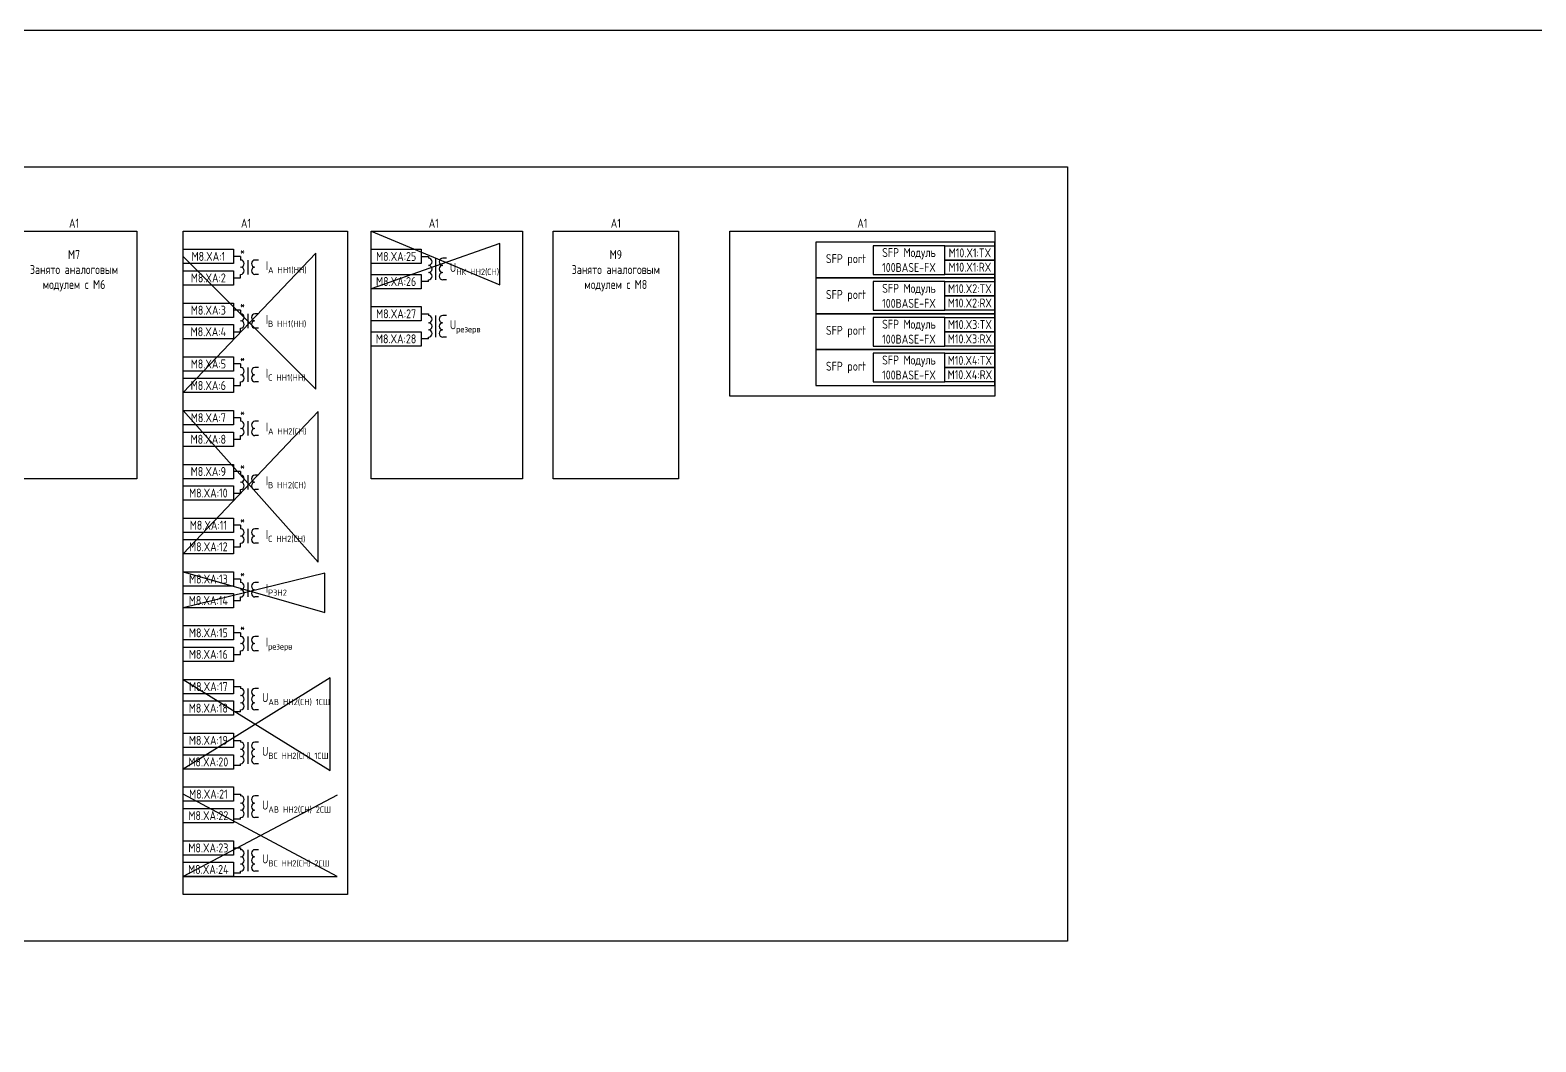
# Model space of a CAD drawing. Header units: millimetres. Extents: x -1117 to 4405, y -90 to 586.
# Drawn here: x -420 to 0, y 303.8 to 586 of the extents above; entities that cross this region are included whole.
import ezdxf

# ---------------------------------------------------------------- set-up
doc = ezdxf.new("R2010")
doc.units = ezdxf.units.MM
doc.styles.add('Gost_type_A', font='GOST_A.TTF')

msp = doc.modelspace()

# ---------------------------------------------------------------- linework, layer by layer
at = {"color": 6}
for p, q in [((-324.9, 529.87), (-289.01, 514.98)), ((-289.01, 526.48), (-324.9, 513.87)), ((-289.01, 514.98), (-289.01, 526.48)), ((-340.26, 523.76), (-377.28, 484.87)), ((-377.28, 522.87), (-340.26, 485.84)), ((-340.26, 485.84), (-340.26, 523.76)), ((-377.28, 479.87), (-339.66, 437.62)), ((-339.66, 479.58), (-377.28, 439.87)), ((-339.66, 437.62), (-339.66, 479.58)), ((-377.28, 434.87), (-337.84, 423.5)), ((-337.84, 434.5), (-377.28, 424.87)), ((-337.84, 423.5), (-337.84, 434.5)), ((-336.3, 405.31), (-377.28, 379.87)), ((-377.28, 404.87), (-336.3, 379.48)), ((-336.3, 379.48), (-336.3, 405.31)), ((-334.37, 349.87), (-377.28, 372.87)), ((-334.37, 372.58), (-377.28, 349.87)), ((-377.28, 349.87), (-334.37, 349.87))]:
    msp.add_line(p, q, dxfattribs=at)
for p, q in [((-361.28, 522.87), (-363.28, 522.87)), ((-363.28, 516.87), (-361.28, 516.87)), ((-361.28, 507.87), (-363.28, 507.87)), ((-363.28, 501.87), (-361.28, 501.87)), ((-361.28, 492.87), (-363.28, 492.87)), ((-363.28, 486.87), (-361.28, 486.87)), ((-361.28, 477.87), (-363.28, 477.87)), ((-363.28, 471.87), (-361.28, 471.87)), ((-361.28, 462.87), (-363.28, 462.87)), ((-363.28, 456.87), (-361.28, 456.87)), ((-361.28, 447.87), (-363.28, 447.87)), ((-363.28, 441.87), (-361.28, 441.87)), ((-361.28, 432.87), (-363.28, 432.87)), ((-363.28, 426.87), (-361.28, 426.87)), ((-361.28, 417.87), (-363.28, 417.87)), ((-363.28, 411.87), (-361.28, 411.87))]:
    msp.add_line(p, q)
at = {"ltscale": 4}
for p, q in [((-361.28, 522.87), (-361.28, 521.87)), ((-361.28, 522.37), (-361.28, 521.87)), ((-359.28, 521.87), (-359.28, 517.87)), ((-359.28, 521.87), (-359.28, 517.87)), ((-356.28, 521.87), (-357.28, 521.87)), ((-356.28, 521.87), (-357.28, 521.87)), ((-310.9, 522.87), (-308.9, 522.87)), ((-308.9, 522.87), (-308.9, 522.37)), ((-308.9, 522.87), (-308.9, 522.37)), ((-306.9, 522.37), (-306.9, 518.37)), ((-303.9, 522.37), (-304.9, 522.37)), ((-361.28, 516.87), (-361.28, 517.87)), ((-356.28, 517.87), (-357.28, 517.87)), ((-356.28, 517.87), (-357.28, 517.87)), ((-306.9, 520.37), (-306.9, 516.37)), ((-308.9, 515.87), (-310.9, 515.87)), ((-308.9, 515.87), (-308.9, 516.37)), ((-303.9, 516.37), (-304.9, 516.37)), ((-361.28, 507.87), (-361.28, 506.87)), ((-361.28, 507.37), (-361.28, 506.87)), ((-359.28, 506.87), (-359.28, 502.87)), ((-359.28, 506.87), (-359.28, 502.87)), ((-356.28, 506.87), (-357.28, 506.87)), ((-356.28, 506.87), (-357.28, 506.87)), ((-310.9, 506.87), (-308.9, 506.87)), ((-308.9, 506.87), (-308.9, 506.37)), ((-308.9, 506.87), (-308.9, 506.37)), ((-306.9, 506.37), (-306.9, 502.37)), ((-306.9, 504.37), (-306.9, 500.37)), ((-303.9, 506.37), (-304.9, 506.37)), ((-361.28, 501.87), (-361.28, 502.87)), ((-356.28, 502.87), (-357.28, 502.87)), ((-356.28, 502.87), (-357.28, 502.87)), ((-308.9, 499.87), (-310.9, 499.87)), ((-308.9, 499.87), (-308.9, 500.37)), ((-303.9, 500.37), (-304.9, 500.37)), ((-361.28, 492.87), (-361.28, 491.87)), ((-361.28, 492.37), (-361.28, 491.87)), ((-359.28, 491.87), (-359.28, 487.87)), ((-359.28, 491.87), (-359.28, 487.87)), ((-356.28, 491.87), (-357.28, 491.87)), ((-356.28, 491.87), (-357.28, 491.87)), ((-361.28, 486.87), (-361.28, 487.87)), ((-356.28, 487.87), (-357.28, 487.87)), ((-356.28, 487.87), (-357.28, 487.87)), ((-361.28, 477.87), (-361.28, 476.87)), ((-361.28, 477.37), (-361.28, 476.87)), ((-359.28, 476.87), (-359.28, 472.87)), ((-359.28, 476.87), (-359.28, 472.87)), ((-356.28, 476.87), (-357.28, 476.87)), ((-356.28, 476.87), (-357.28, 476.87)), ((-361.28, 471.87), (-361.28, 472.87)), ((-356.28, 472.87), (-357.28, 472.87)), ((-356.28, 472.87), (-357.28, 472.87)), ((-361.28, 462.87), (-361.28, 461.87)), ((-361.28, 462.37), (-361.28, 461.87)), ((-361.28, 456.87), (-361.28, 457.87)), ((-359.28, 461.87), (-359.28, 457.87)), ((-359.28, 461.87), (-359.28, 457.87)), ((-356.28, 461.87), (-357.28, 461.87)), ((-356.28, 461.87), (-357.28, 461.87)), ((-356.28, 457.87), (-357.28, 457.87)), ((-356.28, 457.87), (-357.28, 457.87)), ((-361.28, 447.87), (-361.28, 446.87)), ((-361.28, 447.37), (-361.28, 446.87)), ((-359.28, 446.87), (-359.28, 442.87)), ((-359.28, 446.87), (-359.28, 442.87)), ((-356.28, 446.87), (-357.28, 446.87)), ((-356.28, 446.87), (-357.28, 446.87)), ((-361.28, 441.87), (-361.28, 442.87)), ((-356.28, 442.87), (-357.28, 442.87)), ((-356.28, 442.87), (-357.28, 442.87)), ((-361.28, 432.87), (-361.28, 431.87)), ((-361.28, 432.37), (-361.28, 431.87)), ((-359.28, 431.87), (-359.28, 427.87)), ((-359.28, 431.87), (-359.28, 427.87)), ((-356.28, 431.87), (-357.28, 431.87)), ((-356.28, 431.87), (-357.28, 431.87)), ((-361.28, 426.87), (-361.28, 427.87)), ((-356.28, 427.87), (-357.28, 427.87)), ((-356.28, 427.87), (-357.28, 427.87)), ((-361.28, 417.87), (-361.28, 416.87)), ((-361.28, 417.37), (-361.28, 416.87)), ((-359.28, 416.87), (-359.28, 412.87)), ((-359.28, 416.87), (-359.28, 412.87)), ((-356.28, 416.87), (-357.28, 416.87)), ((-356.28, 416.87), (-357.28, 416.87)), ((-361.28, 411.87), (-361.28, 412.87)), ((-356.28, 412.87), (-357.28, 412.87)), ((-356.28, 412.87), (-357.28, 412.87)), ((-363.28, 402.87), (-361.28, 402.87)), ((-361.28, 402.87), (-361.28, 402.37)), ((-361.28, 402.87), (-361.28, 402.37)), ((-359.28, 402.37), (-359.28, 398.37)), ((-359.28, 400.37), (-359.28, 396.37)), ((-356.28, 402.37), (-357.28, 402.37)), ((-361.28, 395.87), (-363.28, 395.87)), ((-361.28, 395.87), (-361.28, 396.37)), ((-356.28, 396.37), (-357.28, 396.37)), ((-363.28, 387.87), (-361.28, 387.87)), ((-361.28, 387.87), (-361.28, 387.37)), ((-361.28, 387.87), (-361.28, 387.37)), ((-359.28, 387.37), (-359.28, 383.37)), ((-356.28, 387.37), (-357.28, 387.37)), ((-359.28, 385.37), (-359.28, 381.37)), ((-361.28, 380.87), (-363.28, 380.87)), ((-361.28, 380.87), (-361.28, 381.37)), ((-356.28, 381.37), (-357.28, 381.37)), ((-363.28, 372.87), (-361.28, 372.87)), ((-361.28, 372.87), (-361.28, 372.37)), ((-361.28, 372.87), (-361.28, 372.37)), ((-359.28, 372.37), (-359.28, 368.37)), ((-359.28, 370.37), (-359.28, 366.37)), ((-356.28, 372.37), (-357.28, 372.37)), ((-361.28, 365.87), (-363.28, 365.87)), ((-361.28, 365.87), (-361.28, 366.37)), ((-356.28, 366.37), (-357.28, 366.37)), ((-363.28, 357.87), (-361.28, 357.87)), ((-361.28, 357.87), (-361.28, 357.37)), ((-361.28, 357.87), (-361.28, 357.37)), ((-359.28, 357.37), (-359.28, 353.37)), ((-356.28, 357.37), (-357.28, 357.37)), ((-359.28, 355.37), (-359.28, 351.37)), ((-361.28, 350.87), (-363.28, 350.87)), ((-361.28, 350.87), (-361.28, 351.37)), ((-356.28, 351.37), (-357.28, 351.37))]:
    msp.add_line(p, q, dxfattribs=at)
for points in [[(-1117.42, 586), (4404.54, 586), (4404.54, -90), (-1117.42, -90)], [(-840, 547.87), (-130.67, 547.87), (-130.67, 331.87), (-840, 331.87)], [(-425.25, 529.87), (-390.25, 529.87), (-390.25, 460.87), (-425.25, 460.87)], [(-377.28, 529.87), (-331.47, 529.87), (-331.47, 344.87), (-377.28, 344.87)], [(-324.9, 529.87), (-282.68, 529.87), (-282.68, 460.87), (-324.9, 460.87)], [(-274.13, 529.87), (-239.13, 529.87), (-239.13, 460.87), (-274.13, 460.87)], [(-224.87, 529.87), (-150.87, 529.87), (-150.87, 483.87), (-224.87, 483.87)], [(-150.87, 526.87), (-200.87, 526.87), (-200.87, 516.87), (-150.87, 516.87)], [(-164.87, 525.87), (-150.87, 525.87), (-150.87, 521.87), (-164.87, 521.87)], [(-377.28, 524.87), (-363.28, 524.87), (-363.28, 520.87), (-377.28, 520.87)], [(-324.9, 524.87), (-310.9, 524.87), (-310.9, 520.87), (-324.9, 520.87)], [(-164.87, 521.87), (-150.87, 521.87), (-150.87, 517.87), (-164.87, 517.87)], [(-377.28, 518.87), (-363.28, 518.87), (-363.28, 514.87), (-377.28, 514.87)], [(-324.9, 517.87), (-310.9, 517.87), (-310.9, 513.87), (-324.9, 513.87)], [(-150.87, 516.87), (-200.87, 516.87), (-200.87, 506.87), (-150.87, 506.87)], [(-164.87, 515.87), (-150.87, 515.87), (-150.87, 511.87), (-164.87, 511.87)], [(-377.28, 509.87), (-363.28, 509.87), (-363.28, 505.87), (-377.28, 505.87)], [(-324.9, 508.87), (-310.9, 508.87), (-310.9, 504.87), (-324.9, 504.87)], [(-164.87, 511.87), (-150.87, 511.87), (-150.87, 507.87), (-164.87, 507.87)], [(-150.87, 506.87), (-200.87, 506.87), (-200.87, 496.87), (-150.87, 496.87)], [(-164.87, 505.87), (-150.87, 505.87), (-150.87, 501.87), (-164.87, 501.87)], [(-377.28, 503.87), (-363.28, 503.87), (-363.28, 499.87), (-377.28, 499.87)], [(-324.9, 501.87), (-310.9, 501.87), (-310.9, 497.87), (-324.9, 497.87)], [(-164.87, 501.87), (-150.87, 501.87), (-150.87, 497.87), (-164.87, 497.87)], [(-150.87, 496.87), (-200.87, 496.87), (-200.87, 486.87), (-150.87, 486.87)], [(-164.87, 495.87), (-150.87, 495.87), (-150.87, 491.87), (-164.87, 491.87)], [(-377.28, 494.87), (-363.28, 494.87), (-363.28, 490.87), (-377.28, 490.87)], [(-164.87, 491.87), (-150.87, 491.87), (-150.87, 487.87), (-164.87, 487.87)], [(-377.28, 488.87), (-363.28, 488.87), (-363.28, 484.87), (-377.28, 484.87)], [(-377.28, 479.87), (-363.28, 479.87), (-363.28, 475.87), (-377.28, 475.87)], [(-377.28, 473.87), (-363.28, 473.87), (-363.28, 469.87), (-377.28, 469.87)], [(-377.28, 464.87), (-363.28, 464.87), (-363.28, 460.87), (-377.28, 460.87)], [(-377.28, 458.87), (-363.28, 458.87), (-363.28, 454.87), (-377.28, 454.87)], [(-377.28, 449.87), (-363.28, 449.87), (-363.28, 445.87), (-377.28, 445.87)], [(-377.28, 443.87), (-363.28, 443.87), (-363.28, 439.87), (-377.28, 439.87)], [(-377.28, 434.87), (-363.28, 434.87), (-363.28, 430.87), (-377.28, 430.87)], [(-377.28, 428.87), (-363.28, 428.87), (-363.28, 424.87), (-377.28, 424.87)], [(-377.28, 419.87), (-363.28, 419.87), (-363.28, 415.87), (-377.28, 415.87)], [(-377.28, 413.87), (-363.28, 413.87), (-363.28, 409.87), (-377.28, 409.87)], [(-377.28, 404.87), (-363.28, 404.87), (-363.28, 400.87), (-377.28, 400.87)], [(-377.28, 398.87), (-363.28, 398.87), (-363.28, 394.87), (-377.28, 394.87)], [(-377.28, 389.87), (-363.28, 389.87), (-363.28, 385.87), (-377.28, 385.87)], [(-377.28, 383.87), (-363.28, 383.87), (-363.28, 379.87), (-377.28, 379.87)], [(-377.28, 374.87), (-363.28, 374.87), (-363.28, 370.87), (-377.28, 370.87)], [(-377.28, 368.87), (-363.28, 368.87), (-363.28, 364.87), (-377.28, 364.87)], [(-377.28, 359.87), (-363.28, 359.87), (-363.28, 355.87), (-377.28, 355.87)], [(-377.28, 353.87), (-363.28, 353.87), (-363.28, 349.87), (-377.28, 349.87)]]:
    msp.add_lwpolyline(points, close=True)
at = {"linetype": 'Continuous', "lineweight": 25, "ltscale": 4}
for points in [[(-184.87, 517.87), (-164.87, 517.87), (-164.87, 525.87), (-184.87, 525.87)], [(-184.87, 507.87), (-164.87, 507.87), (-164.87, 515.87), (-184.87, 515.87)], [(-184.87, 497.87), (-164.87, 497.87), (-164.87, 505.87), (-184.87, 505.87)], [(-184.87, 487.87), (-164.87, 487.87), (-164.87, 495.87), (-184.87, 495.87)]]:
    msp.add_lwpolyline(points, close=True, dxfattribs=at)
at = {"ltscale": 4}
for centre, start, end in [((-361.28, 520.87), 270, 90), ((-361.28, 520.87), 270, 90), ((-357.28, 520.87), 90, 270), ((-357.28, 520.87), 90, 270), ((-308.9, 521.37), 270, 90), ((-304.9, 521.37), 90, 270), ((-304.9, 521.37), 90, 270), ((-361.28, 518.87), 270, 90), ((-361.28, 518.87), 270, 90), ((-357.28, 518.87), 90, 270), ((-357.28, 518.87), 90, 270), ((-308.9, 519.37), 270, 90), ((-308.9, 517.37), 270, 90), ((-304.9, 519.37), 90, 270), ((-304.9, 519.37), 90, 270), ((-304.9, 517.37), 90, 270), ((-361.28, 505.87), 270, 90), ((-361.28, 505.87), 270, 90), ((-361.28, 503.87), 270, 90), ((-361.28, 503.87), 270, 90), ((-357.28, 505.87), 90, 270), ((-357.28, 505.87), 90, 270), ((-357.28, 503.87), 90, 270), ((-357.28, 503.87), 90, 270), ((-308.9, 505.37), 270, 90), ((-308.9, 503.37), 270, 90), ((-304.9, 505.37), 90, 270), ((-304.9, 505.37), 90, 270), ((-304.9, 503.37), 90, 270), ((-304.9, 503.37), 90, 270), ((-308.9, 501.37), 270, 90), ((-304.9, 501.37), 90, 270), ((-361.28, 490.87), 270, 90), ((-361.28, 490.87), 270, 90), ((-357.28, 490.87), 90, 270), ((-357.28, 490.87), 90, 270), ((-361.28, 488.87), 270, 90), ((-361.28, 488.87), 270, 90), ((-357.28, 488.87), 90, 270), ((-357.28, 488.87), 90, 270), ((-361.28, 475.87), 270, 90), ((-361.28, 475.87), 270, 90), ((-361.28, 473.87), 270, 90), ((-361.28, 473.87), 270, 90), ((-357.28, 475.87), 90, 270), ((-357.28, 475.87), 90, 270), ((-357.28, 473.87), 90, 270), ((-357.28, 473.87), 90, 270), ((-361.28, 460.87), 270, 90), ((-361.28, 460.87), 270, 90), ((-361.28, 458.87), 270, 90), ((-361.28, 458.87), 270, 90), ((-357.28, 460.87), 90, 270), ((-357.28, 460.87), 90, 270), ((-357.28, 458.87), 90, 270), ((-357.28, 458.87), 90, 270), ((-361.28, 445.87), 270, 90), ((-361.28, 445.87), 270, 90), ((-357.28, 445.87), 90, 270), ((-357.28, 445.87), 90, 270), ((-361.28, 443.87), 270, 90), ((-361.28, 443.87), 270, 90), ((-357.28, 443.87), 90, 270), ((-357.28, 443.87), 90, 270), ((-361.28, 430.87), 270, 90), ((-361.28, 430.87), 270, 90), ((-361.28, 428.87), 270, 90), ((-361.28, 428.87), 270, 90), ((-357.28, 430.87), 90, 270), ((-357.28, 430.87), 90, 270), ((-357.28, 428.87), 90, 270), ((-357.28, 428.87), 90, 270), ((-361.28, 415.87), 270, 90), ((-361.28, 415.87), 270, 90), ((-357.28, 415.87), 90, 270), ((-357.28, 415.87), 90, 270), ((-361.28, 413.87), 270, 90), ((-361.28, 413.87), 270, 90), ((-357.28, 413.87), 90, 270), ((-357.28, 413.87), 90, 270), ((-361.28, 401.37), 270, 90), ((-361.28, 399.37), 270, 90), ((-357.28, 401.37), 90, 270), ((-357.28, 401.37), 90, 270), ((-357.28, 399.37), 90, 270), ((-357.28, 399.37), 90, 270), ((-361.28, 397.37), 270, 90), ((-357.28, 397.37), 90, 270), ((-361.28, 386.37), 270, 90), ((-357.28, 386.37), 90, 270), ((-357.28, 386.37), 90, 270), ((-361.28, 384.37), 270, 90), ((-361.28, 382.37), 270, 90), ((-357.28, 384.37), 90, 270), ((-357.28, 384.37), 90, 270), ((-357.28, 382.37), 90, 270), ((-361.28, 371.37), 270, 90), ((-361.28, 369.37), 270, 90), ((-357.28, 371.37), 90, 270), ((-357.28, 371.37), 90, 270), ((-357.28, 369.37), 90, 270), ((-357.28, 369.37), 90, 270), ((-361.28, 367.37), 270, 90), ((-357.28, 367.37), 90, 270), ((-361.28, 356.37), 270, 90), ((-357.28, 356.37), 90, 270), ((-357.28, 356.37), 90, 270), ((-361.28, 354.37), 270, 90), ((-361.28, 352.37), 270, 90), ((-357.28, 354.37), 90, 270), ((-357.28, 354.37), 90, 270), ((-357.28, 352.37), 90, 270)]:
    msp.add_arc(centre, 1, start, end, dxfattribs=at)

# ---------------------------------------------------------------- texts
at = {"char_height": 2.5, "attachment_point": 8, "line_spacing_factor": 0.9, "style": 'Gost_type_A'}
for insert, width in [((-407.75, 530.87), 35), ((-359.78, 530.87), 35), ((-307.4, 530.87), 35), ((-256.63, 530.87), 35), ((-187.87, 530.87), 74.0002)]:
    msp.add_mtext('A1', dxfattribs=dict(at, insert=insert, width=width))
at = {"char_height": 2.5, "style": 'Gost_type_A'}
for s, insert, width, attachment_point in [('SFP Mодуль 100BASE-FX', (-174.87, 521.87), 19.9998, 5), ('M10.X1:TX', (-157.87, 523.87), 14, 5), ('M7\\PЗанято аналоговым модулем с М6', (-407.75, 518.87), 35, 5), ('M8.XA:1', (-370.28, 522.87), 14, 5), ('*', (-360.78, 524.37), 3, 5), ('\\A1;I{\\H0.7x;\\S^ A НН1(НН);}', (-354.28, 519.87), 8, 4), ('M8.XA:25', (-317.9, 522.87), 14, 5), ('\\A1;U{\\H0.7x;\\S^ НК НН2(СН);}', (-302.9, 519.37), 12, 4), ('M9\\PЗанято аналоговым модулем с М8', (-256.63, 518.87), 35, 5), ('SFP port', (-186.87, 521.87), 20, 6), ('M10.X1:RX', (-157.87, 519.87), 14, 5), ('M8.XA:2', (-370.29, 516.87), 14.018, 5), ('M8.XA:26', (-317.91, 515.87), 14.018, 5), ('SFP port', (-186.87, 511.87), 20, 6), ('SFP Mодуль 100BASE-FX', (-174.87, 511.87), 19.9998, 5), ('M10.X2:TX', (-157.87, 513.87), 14, 5), ('M8.XA:3', (-370.28, 507.87), 14, 5), ('*', (-360.78, 509.37), 3, 5), ('M10.X2:RX', (-157.87, 509.87), 14, 5), ('\\A1;I{\\H0.7x;\\S^ В НН1(НН);}', (-354.28, 504.87), 8, 4), ('M8.XA:27', (-317.91, 506.87), 14.018, 5), ('\\A1;U{\\H0.7x;\\S^ резерв;}', (-302.9, 503.37), 12, 4), ('SFP Mодуль 100BASE-FX', (-174.87, 501.87), 19.9998, 5), ('M10.X3:TX', (-157.87, 503.87), 14, 5), ('M8.XA:4', (-370.29, 501.86), 14.018, 5), ('M8.XA:28', (-317.91, 499.87), 14.018, 5), ('SFP port', (-186.87, 501.87), 20, 6), ('M10.X3:RX', (-157.87, 499.87), 14, 5), ('M8.XA:5', (-370.28, 492.87), 14, 5), ('*', (-360.78, 494.37), 3, 5), ('\\A1;I{\\H0.7x;\\S^ C НН1(НН);}', (-354.28, 489.87), 8, 4), ('SFP port', (-186.87, 491.87), 20, 6), ('SFP Mодуль 100BASE-FX', (-174.87, 491.87), 19.9998, 5), ('M10.X4:TX', (-157.87, 493.87), 14, 5), ('M8.XA:6', (-370.29, 486.86), 14.018, 5), ('M10.X4:RX', (-157.87, 489.87), 14, 5), ('M8.XA:7', (-370.28, 477.87), 14, 5), ('*', (-360.78, 479.37), 3, 5), ('\\A1;I{\\H0.7x;\\S^ A НН2(СН);}', (-354.28, 474.87), 8, 4), ('M8.XA:8', (-370.29, 471.86), 14.018, 5), ('M8.XA:9', (-370.28, 462.87), 14, 5), ('*', (-360.78, 464.37), 3, 5), ('M8.XA:10', (-370.29, 456.86), 14.018, 5), ('\\A1;I{\\H0.7x;\\S^ В НН2(СН);}', (-354.28, 459.87), 8, 4), ('*', (-360.78, 449.37), 3, 5), ('M8.XA:11', (-370.28, 447.87), 14, 5), ('\\A1;I{\\H0.7x;\\S^ C НН2(СН);}', (-354.28, 444.87), 8, 4), ('M8.XA:12', (-370.29, 441.87), 14.018, 5), ('M8.XA:13', (-370.28, 432.87), 14, 5), ('*', (-360.78, 434.37), 3, 5), ('\\A1;I{\\H0.7x;\\S^ РЗН2;}', (-354.28, 429.87), 8, 4), ('M8.XA:14', (-370.29, 426.87), 14.018, 5), ('M8.XA:15', (-370.28, 417.87), 14, 5), ('*', (-360.78, 419.37), 3, 5), ('\\A1;I{\\H0.7x;\\S^ резерв;}', (-354.28, 414.87), 8, 4), ('M8.XA:16', (-370.29, 411.86), 14.018, 5), ('M8.XA:17', (-370.28, 402.87), 14, 5), ('\\A1;U{\\H0.7x;\\S^ AВ НН2(СН) 1СШ;}', (-355.28, 399.37), 12, 4), ('M8.XA:18', (-370.29, 396.86), 14.018, 5), ('M8.XA:19', (-370.28, 387.87), 14, 5), ('M8.XA:20', (-370.29, 381.86), 14.018, 5), ('\\A1;U{\\H0.7x;\\S^ ВС НН2(СН) 1СШ;}', (-355.28, 384.37), 12, 4), ('M8.XA:21', (-370.28, 372.87), 14, 5), ('\\A1;U{\\H0.7x;\\S^ AВ НН2(СН) 2СШ;}', (-355.28, 369.37), 12, 4), ('M8.XA:22', (-370.29, 366.87), 14.018, 5), ('M8.XA:23', (-370.28, 357.87), 14, 5), ('M8.XA:24', (-370.29, 351.86), 14.018, 5), ('\\A1;U{\\H0.7x;\\S^ ВС НН2(СН) 2СШ;}', (-355.28, 354.37), 12, 4)]:
    msp.add_mtext(s, dxfattribs=dict(at, insert=insert, width=width, attachment_point=attachment_point))

doc.saveas('drawing.dxf')
